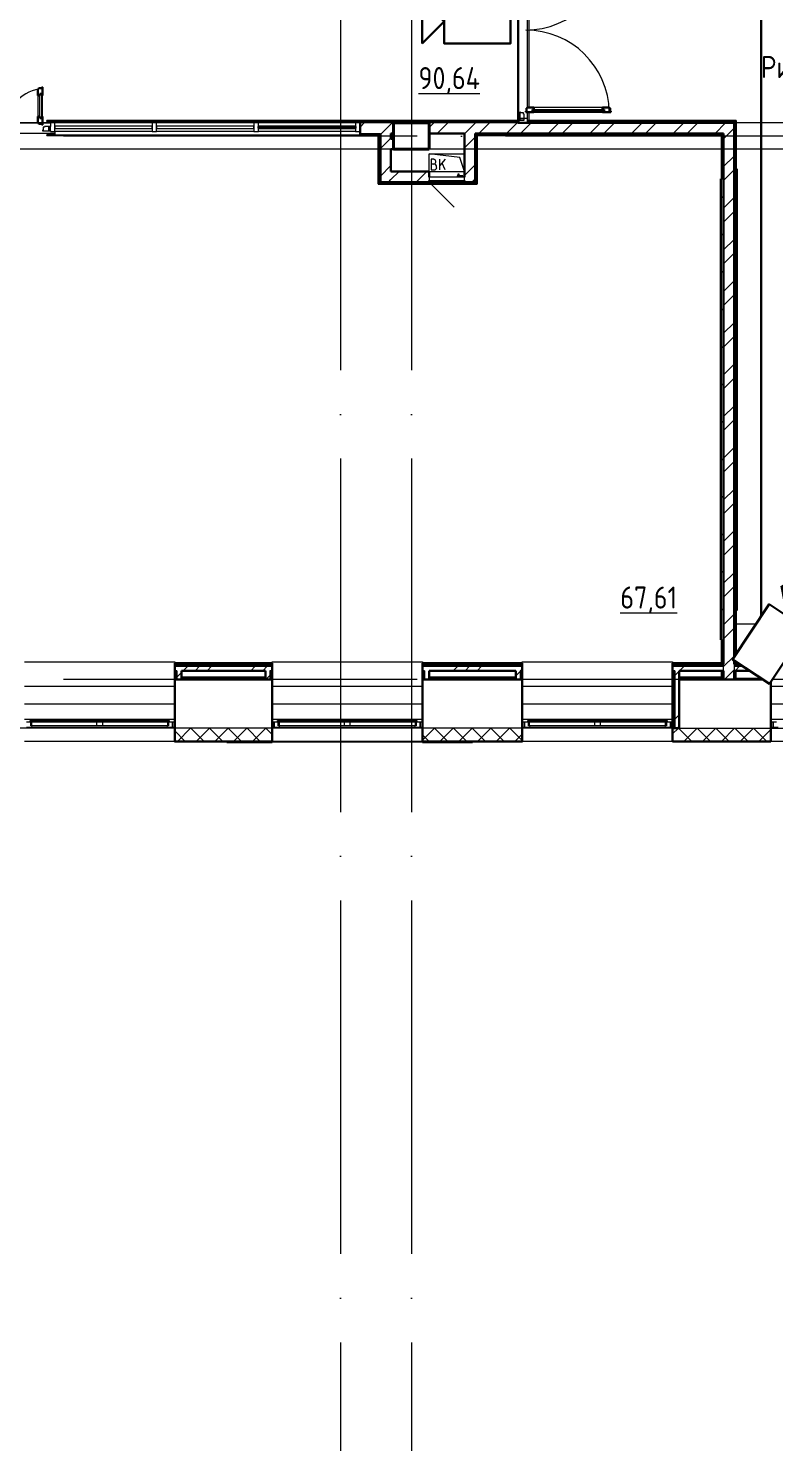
# Model space of a CAD drawing. Header units: millimetres. Extents: x -495897 to 1376592, y -28539 to 470976.
# Drawn here: x 263858 to 272298, y 334000 to 350005 of the extents above; entities that cross this region are included whole.
import ezdxf
from ezdxf.enums import TextEntityAlignment as Align

# ---------------------------------------------------------------- set-up
doc = ezdxf.new("R2010")
doc.units = ezdxf.units.MM
doc.set_wipeout_variables(frame=1)
doc.linetypes.add('ADSK_Линия сетки', pattern=[25, 20, -2.5, 0, -2.5])
doc.linetypes.add('ADSK_Сверху', pattern=[450, 300, -150])
for name, color, linetype, lineweight in [('_ Окна', 7, 'Continuous', 9), ('RC-Видеонаблюдение', 5, 'Continuous', 30), ('RC-Линии_связи-Адресные', 5, 'Continuous', 30), ('Аннотация', 7, 'Continuous', 18), ('Витраж', 7, 'Continuous', 9), ('Двери', 252, 'Continuous', 9), ('Линии', 7, 'Continuous', 9), ('Марки помещений', 252, 'Continuous', 20), ('Несущие колонны', 252, 'Continuous', 18), ('Оборудование', 8, 'Continuous', 18), ('Ограждение', 252, 'Continuous', 9), ('Окна', 252, 'Continuous', 9), ('Оси', 252, 'Continuous', 9), ('Панели витража', 252, 'Continuous', 9), ('Перекрытие', 252, 'Continuous', 18), ('Стены внутренние', 7, 'Continuous', 18), ('Стены наружные', 7, 'Continuous', 18), ('Стены разрез', 7, 'Continuous', 30), ('Стены штриховка', 7, 'Continuous', 9)]:
    doc.layers.add(name, color=color, linetype=linetype, lineweight=lineweight)
doc.layers.add('RC-Позиционные_обозначения', color=7, linetype='Continuous')
doc.layers.add('Двери открывание', color=7, linetype='Continuous', lineweight=9, true_color=0xc0c0c0)
doc.styles.add('GOST Common_2', font='', dxfattribs={"width": 0.9, "height": 250})
doc.styles.add('RubezhCAD', font='', dxfattribs={"oblique": 10})
doc.styles.get("Standard").update_dxf_attribs({"font": ''})
doc.styles.get('GOST Common_2').set_extended_font_data('GOST type B')
doc.styles.get('RubezhCAD').set_extended_font_data('GOST type A')
doc.styles.get('Standard').set_extended_font_data('GOST type B')

# ---------------------------------------------------------------- blocks, each defined once
blk = doc.blocks.new('RC-UGO-CAM-01')
blk.add_attdef('PSTN', text='', height=2.5).set_placement((4.63, 3.28), align=Align.BOTTOM_LEFT)
at = {"color": 1}
blk.add_wipeout([(3.74, 0), (6.24, 2.5), (6.24, -2.5)], dxfattribs=at)
blk.add_line((6.24, 2.5), (6.24, -2.5), dxfattribs=at)
blk.add_wipeout([(-3.74, -2.5), (-3.74, 2.5), (3.74, 2.5), (3.74, -2.5)], dxfattribs=at)
for q in [(6.24, 2.5), (6.24, -2.5)]:
    blk.add_line((3.74, 0), q, dxfattribs=at)
blk.add_lwpolyline([(3.74, -2.5), (3.74, 2.5), (-3.74, 2.5), (-3.74, -2.5), (3.74, -2.5)], close=True, dxfattribs=at)
blk = doc.blocks.new('3 этаж')
at = {"color": 251, "lineweight": 18, "true_color": 0x636466}
for p, q in [((269493, -11854), (269146, -11813)), ((269146, -12013), (269146, -11813)), ((269146, -11813), (269546, -11813)), ((269199, -11876), (269169, -11876)), ((269169, -11876), (269169, -11996)), ((269202, -11930), (269169, -11930)), ((269169, -11996), (269206, -11996)), ((269222, -11910), (269222, -11900)), ((269232, -11970), (269232, -11960)), ((269329, -11876), (269269, -11948)), ((269269, -11996), (269269, -11876)), ((269329, -11996), (269293, -11919)), ((269546, -12013), (269493, -11854))]:
    blk.add_line(p, q, dxfattribs=at)
for centre, radius, start, end in [((269199, -11900), 23.3, 0, 90), ((269202, -11910), 20, 270, 0), ((269202, -11960), 30, 0, 90), ((269206, -11970), 26.7, 270, 0)]:
    blk.add_arc(centre, radius, start, end, dxfattribs=at)
at = {"layer": '_ Окна', "color": 251, "lineweight": 18, "true_color": 0x636466}
for p, q in [((264634, -18245), (264596, -18245)), ((264642, -18286), (264642, -18245)), ((266200, -18245), (266200, -18286)), ((266246, -18245), (266208, -18245)), ((266246, -18303), (266246, -18245)), ((267434, -18245), (267396, -18245)), ((267396, -18245), (267396, -18303)), ((267442, -18286), (267442, -18245)), ((269000, -18245), (269000, -18286)), ((269046, -18245), (269008, -18245)), ((269046, -18303), (269046, -18245)), ((270264, -18245), (270226, -18245)), ((270226, -18245), (270226, -18303)), ((270272, -18286), (270272, -18245)), ((271830, -18245), (271830, -18286)), ((271876, -18245), (271838, -18245)), ((271876, -18303), (271876, -18245)), ((273074, -18245), (273036, -18245)), ((273036, -18245), (273036, -18303)), ((264596, -18303), (264655, -18303)), ((264654, -18286), (264642, -18286)), ((264655, -18303), (264660, -18286)), ((266182, -18286), (266186, -18303)), ((266186, -18303), (266246, -18303)), ((266200, -18286), (266188, -18286)), ((267396, -18303), (267455, -18303)), ((267454, -18286), (267442, -18286)), ((267455, -18303), (267460, -18286)), ((268982, -18286), (268986, -18303)), ((268986, -18303), (269046, -18303)), ((269000, -18286), (268988, -18286)), ((270226, -18303), (270285, -18303)), ((270284, -18286), (270272, -18286)), ((270285, -18303), (270290, -18286)), ((271812, -18286), (271816, -18303)), ((271816, -18303), (271876, -18303)), ((271830, -18286), (271818, -18286)), ((273036, -18303), (273095, -18303))]:
    blk.add_line(p, q, dxfattribs=at)
at = {"layer": '_ Окна', "color": 251, "true_color": 0x636466}
for p, q in [((266271, -18245), (266246, -18245)), ((266246, -18245), (266246, -18303)), ((267396, -18245), (267371, -18245)), ((267396, -18303), (267396, -18245)), ((269071, -18245), (269046, -18245)), ((269046, -18245), (269046, -18303)), ((270226, -18245), (270201, -18245)), ((270226, -18303), (270226, -18245)), ((271901, -18245), (271876, -18245)), ((271876, -18245), (271876, -18303)), ((273036, -18245), (273011, -18245)), ((273036, -18303), (273036, -18245)), ((266246, -18303), (266271, -18303)), ((267371, -18303), (267396, -18303)), ((269046, -18303), (269071, -18303)), ((270201, -18303), (270226, -18303)), ((271876, -18303), (271901, -18303)), ((273011, -18303), (273036, -18303))]:
    blk.add_line(p, q, dxfattribs=at)
at = {"layer": 'Витраж', "color": 251, "true_color": 0x636466}
for p, q in [((270161, -11413), (270161, -9408)), ((270261, -11291), (270261, -9535)), ((270261, -11413), (270261, -11341)), ((266016, -11463), (264916, -11463)), ((267166, -11463), (266066, -11463)), ((268316, -11463), (267216, -11463)), ((266016, -11563), (264916, -11563)), ((267166, -11563), (266066, -11563)), ((268316, -11563), (267216, -11563))]:
    blk.add_line(p, q, dxfattribs=at)
at = {"layer": 'Витраж', "color": 251, "lineweight": 18, "true_color": 0x636466, "extrusion": (0, 0, -1)}
for p, q in [((264916, -11463), (264866, -11463)), ((264866, -11463), (264866, -11503)), ((264916, -11563), (264916, -11463)), ((266066, -11463), (266016, -11463)), ((266016, -11463), (266016, -11563)), ((266066, -11563), (266066, -11463)), ((267216, -11463), (267166, -11463)), ((267166, -11463), (267166, -11563)), ((267216, -11563), (267216, -11463)), ((268366, -11463), (268316, -11463)), ((268316, -11463), (268316, -11563)), ((268366, -11563), (268366, -11463)), ((270161, -11413), (270161, -11463)), ((270171, -11413), (270161, -11413)), ((270161, -11463), (270261, -11463)), ((270261, -11413), (270221, -11413)), ((270261, -11463), (270261, -11413)), ((264866, -11553), (264866, -11563)), ((264866, -11563), (264916, -11563)), ((266016, -11563), (266066, -11563)), ((267166, -11563), (267216, -11563)), ((268316, -11563), (268366, -11563))]:
    blk.add_line(p, q, dxfattribs=at)
at = {"layer": 'Двери', "color": 251, "lineweight": 30, "true_color": 0x636466}
for p, q in [((264732, -11079), (264724, -11079)), ((264724, -11079), (264724, -11155)), ((264724, -11155), (264744, -11155)), ((264766, -11070), (264732, -11070)), ((264732, -11070), (264732, -11079)), ((264744, -11155), (264744, -11137)), ((264744, -11137), (264765, -11137)), ((264765, -11137), (264765, -11155)), ((264765, -11155), (264774, -11155)), ((264774, -11061), (264766, -11061)), ((264766, -11061), (264766, -11070)), ((264774, -11155), (264774, -11061)), ((270248, -11333), (270239, -11333)), ((270239, -11333), (270239, -11341)), ((270239, -11341), (270333, -11341)), ((270248, -11299), (270248, -11333)), ((270257, -11299), (270248, -11299)), ((270333, -11291), (270257, -11291)), ((270257, -11291), (270257, -11299)), ((270333, -11311), (270315, -11311)), ((270315, -11311), (270315, -11332)), ((270315, -11332), (270333, -11332)), ((270333, -11291), (270333, -11311)), ((270333, -11332), (270333, -11341)), ((271185, -11291), (271109, -11291)), ((271109, -11291), (271109, -11311)), ((271109, -11311), (271127, -11311)), ((271109, -11332), (271109, -11341)), ((271127, -11332), (271109, -11332)), ((271109, -11341), (271203, -11341)), ((271127, -11311), (271127, -11332)), ((271185, -11299), (271185, -11291)), ((271194, -11299), (271185, -11299)), ((271194, -11333), (271194, -11299)), ((271203, -11333), (271194, -11333)), ((271203, -11341), (271203, -11333)), ((264724, -11391), (264724, -11467)), ((264724, -11391), (264744, -11391)), ((264724, -11467), (264732, -11467)), ((264732, -11467), (264732, -11476)), ((264732, -11476), (264766, -11476)), ((264744, -11391), (264744, -11409)), ((264744, -11409), (264765, -11409)), ((264765, -11391), (264774, -11391)), ((264765, -11409), (264765, -11391)), ((264766, -11476), (264766, -11485)), ((264766, -11485), (264774, -11485)), ((264774, -11485), (264774, -11391))]:
    blk.add_line(p, q, dxfattribs=at)
at = {"layer": 'Двери', "color": 251, "true_color": 0x636466}
for p, q in [((264724, -11155), (264724, -11391)), ((264744, -11409), (264744, -11137)), ((264744, -11137), (264765, -11137)), ((264765, -11137), (264765, -11409)), ((264774, -11391), (264774, -11155)), ((270179, -11341), (270171, -11341)), ((270171, -11341), (270171, -11413)), ((270179, -11350), (270179, -11341)), ((270213, -11350), (270179, -11350)), ((270213, -11364), (270213, -11350)), ((270315, -11311), (271127, -11311)), ((270315, -11332), (270315, -11311)), ((271127, -11332), (270315, -11332)), ((271109, -11291), (270333, -11291)), ((270333, -11341), (271109, -11341)), ((271127, -11311), (271127, -11332)), ((264765, -11409), (264744, -11409)), ((264797, -11511), (264783, -11511)), ((264783, -11511), (264783, -11545)), ((264797, -11503), (264797, -11511)), ((264846, -11503), (264797, -11503)), ((264866, -11503), (264846, -11503)), ((264846, -11503), (264846, -11553)), ((264846, -11553), (264846, -11503)), ((264866, -11553), (264866, -11503)), ((270221, -11413), (270171, -11413)), ((270171, -11413), (270171, -11433)), ((270171, -11413), (270221, -11413)), ((270171, -11433), (270221, -11433)), ((270221, -11364), (270213, -11364)), ((270221, -11413), (270221, -11364)), ((270221, -11433), (270221, -11413)), ((264783, -11545), (264774, -11545)), ((264774, -11545), (264774, -11553)), ((264774, -11553), (264846, -11553)), ((264846, -11553), (264866, -11553))]:
    blk.add_line(p, q, dxfattribs=at)
at = {"layer": 'Двери открывание', "color": 251, "true_color": 0x636466}
for centre, radius, start, end in [((270239, -9467), 946, 270, 358.9097), ((270239, -11359), 946, 1.0903, 90), ((264792, -11485), 406, 92.541, 180)]:
    blk.add_arc(centre, radius, start, end, dxfattribs=at)
at = {"layer": 'Линии', "color": 251, "linetype": 'ADSK_Сверху', "ltscale": 200, "true_color": 0x636466}
for p, q in [((294551, -11463), (261341, -11463)), ((294551, -11763), (261341, -11763))]:
    blk.add_line(p, q, dxfattribs=at)
at = {"layer": 'Несущие колонны', "color": 251, "lineweight": 40, "true_color": 0x636466}
for p, q in [((268746, -11463), (269146, -11463)), ((268746, -11763), (268746, -11463)), ((269146, -11463), (268746, -11463)), ((269146, -11463), (269146, -11763)), ((268746, -11583), (268746, -11763)), ((269146, -11763), (269146, -11583)), ((269146, -11763), (268746, -11763)), ((268746, -11763), (269146, -11763))]:
    blk.add_line(p, q, dxfattribs=at)
at = {"layer": 'Несущие колонны', "color": 251, "true_color": 0x636466}
for p, q in [((268746, -11463), (268746, -11583)), ((269146, -11583), (269146, -11463))]:
    blk.add_line(p, q, dxfattribs=at)
at = {"layer": 'Оборудование', "color": 251, "true_color": 0x636466}
for p, q in [((269146, -12078), (269146, -12115)), ((269546, -12078), (269146, -12078)), ((269146, -12133), (269429, -12416)), ((269147, -12116), (269545, -12116)), ((269153, -12116), (269153, -12125)), ((269154, -12126), (269538, -12126)), ((269165, -12128), (269165, -12133)), ((269165, -12133), (269527, -12133)), ((269449, -12133), (269449, -12135)), ((269449, -12135), (269453, -12135)), ((269514, -12135), (269453, -12135)), ((269474, -12063), (269466, -12063)), ((269466, -12063), (269466, -12068)), ((269466, -12068), (269474, -12068)), ((269470, -12063), (269470, -12078)), ((269489, -12063), (269470, -12063)), ((269473, -12061), (269471, -12063)), ((269473, -12043), (269473, -12061)), ((269485, -12043), (269473, -12043)), ((269485, -12061), (269473, -12061)), ((269530, -12063), (269484, -12063)), ((269484, -12068), (269530, -12068)), ((269485, -12061), (269485, -12043)), ((269487, -12063), (269485, -12061)), ((269489, -12078), (269489, -12063)), ((269514, -12135), (269518, -12135)), ((269518, -12135), (269518, -12133)), ((269527, -12133), (269527, -12128)), ((269530, -12068), (269530, -12063)), ((269539, -12125), (269539, -12116)), ((269546, -12115), (269546, -12078))]:
    blk.add_line(p, q, dxfattribs=at)
for points, knots in [([(269146, -12115), (269146, -12115), (269146, -12115), (269146, -12115), (269146, -12115), (269146, -12116), (269146, -12116), (269146, -12116), (269147, -12116), (269147, -12116)], [-1, -1, -1, -1, -0.833333, -0.666667, -0.5, -0.333333, -0.25, -0.166667, 0, 0, 0, 0]), ([(269153, -12125), (269153, -12126), (269153, -12126), (269153, -12126), (269153, -12126), (269153, -12126), (269153, -12126), (269153, -12126), (269154, -12126), (269154, -12126), (269154, -12126)], [-1, -1, -1, -1, -0.833333, -0.666667, -0.541667, -0.416667, -0.333333, -0.25, -0.166667, 0, 0, 0, 0]), ([(269163, -12126), (269163, -12126), (269164, -12126), (269164, -12127), (269164, -12127), (269164, -12127), (269164, -12127), (269164, -12127), (269165, -12127), (269165, -12127), (269165, -12128), (269165, -12128), (269165, -12128)], [-1, -1, -1, -1, -0.833333, -0.75, -0.666667, -0.583333, -0.5, -0.416667, -0.333333, -0.25, -0.166667, 0, 0, 0, 0]), ([(269527, -12128), (269527, -12128), (269527, -12128), (269527, -12127), (269527, -12127), (269527, -12127), (269527, -12127), (269527, -12127), (269528, -12127), (269528, -12127), (269528, -12126), (269528, -12126), (269528, -12126)], [0, 0, 0, 0, 0.166667, 0.25, 0.333333, 0.416667, 0.5, 0.583333, 0.666667, 0.75, 0.833333, 1, 1, 1, 1]), ([(269538, -12126), (269538, -12126), (269538, -12126), (269538, -12126), (269538, -12126), (269538, -12126), (269539, -12126), (269539, -12126), (269539, -12126), (269539, -12126), (269539, -12125)], [0, 0, 0, 0, 0.166667, 0.25, 0.333333, 0.416667, 0.541667, 0.666667, 0.833333, 1, 1, 1, 1]), ([(269545, -12116), (269545, -12116), (269545, -12116), (269545, -12116), (269545, -12116), (269546, -12115), (269546, -12115), (269546, -12115), (269546, -12115), (269546, -12115)], [0, 0, 0, 0, 0.166667, 0.25, 0.333333, 0.5, 0.666667, 0.833333, 1, 1, 1, 1])]:
    blk.add_open_spline(points, degree=3, knots=knots, dxfattribs=at)
at = {"layer": 'Ограждение', "color": 251, "true_color": 0x636466}
for p, q in [((264826, -11448), (264826, -11438)), ((270161, -11438), (264826, -11438)), ((264826, -11448), (264916, -11448)), ((270151, -11448), (270161, -11448)), ((270264, -11448), (270264, -11438)), ((272621, -11438), (270264, -11438)), ((270264, -11448), (270276, -11448)), ((272616, -11448), (272621, -11448)), ((272621, -11438), (272621, -11448)), ((264826, -11608), (264826, -11598)), ((264916, -11598), (264826, -11598)), ((264826, -11608), (268571, -11608)), ((268576, -11603), (268571, -11608)), ((268571, -11608), (268571, -12158)), ((269691, -11608), (269686, -11603)), ((269691, -12158), (269691, -11608)), ((269691, -11608), (272451, -11608)), ((272451, -11608), (272456, -11603)), ((272451, -11608), (272451, -12098)), ((272616, -11723), (272621, -11723)), ((272621, -11983), (272621, -11723)), ((268571, -12158), (268576, -12153)), ((268571, -12158), (269691, -12158)), ((269691, -12158), (269686, -12153)), ((272621, -17133), (272621, -16983)), ((272616, -17133), (280456, -17133)), ((272451, -17313), (272451, -17578)), ((264571, -17563), (266271, -17563)), ((266271, -17563), (266271, -17578)), ((267371, -17578), (267371, -17563)), ((267371, -17563), (269071, -17563)), ((269071, -17563), (269071, -17578)), ((270201, -17578), (270201, -17563)), ((270201, -17563), (271901, -17563)), ((271901, -17563), (271901, -17578)), ((273011, -17578), (273011, -17563)), ((273011, -17563), (274711, -17563)), ((273011, -17583), (274711, -17583)), ((267296, -17738), (266346, -17738)), ((270126, -17738), (269146, -17738)), ((272451, -17738), (271976, -17738)), ((272288, -17748), (272461, -17748)), ((272451, -17663), (272451, -17738)), ((272451, -17738), (272461, -17748)), ((272461, -17748), (272461, -17663)), ((272611, -17663), (272611, -17748)), ((272621, -17748), (272621, -17663)), ((264571, -17838), (266271, -17838)), ((267371, -17838), (269071, -17838)), ((270201, -17838), (271901, -17838)), ((273011, -17838), (274711, -17838)), ((264571, -18038), (266271, -18038)), ((267371, -18038), (269071, -18038)), ((270201, -18038), (271901, -18038)), ((273011, -18038), (274711, -18038)), ((264571, -18213), (266271, -18213)), ((267371, -18213), (269071, -18213)), ((270201, -18213), (271901, -18213)), ((273011, -18213), (274711, -18213))]:
    blk.add_line(p, q, dxfattribs=at)
at = {"layer": 'Окна', "color": 251, "true_color": 0x636466}
for p, q in [((264634, -18228), (265406, -18228)), ((264634, -18245), (264634, -18228)), ((265406, -18245), (264634, -18245)), ((264654, -18286), (264654, -18245)), ((265386, -18245), (265386, -18286)), ((265406, -18228), (265436, -18228)), ((265406, -18228), (265406, -18245)), ((265436, -18245), (265406, -18245)), ((265436, -18228), (266208, -18228)), ((265436, -18245), (265436, -18228)), ((266208, -18245), (265436, -18245)), ((265456, -18286), (265456, -18245)), ((266188, -18245), (266188, -18286)), ((266208, -18228), (266208, -18245)), ((267434, -18228), (268206, -18228)), ((267434, -18245), (267434, -18228)), ((268206, -18245), (267434, -18245)), ((267454, -18286), (267454, -18245)), ((268186, -18245), (268186, -18286)), ((268206, -18228), (268236, -18228)), ((268206, -18228), (268206, -18245)), ((268236, -18245), (268206, -18245)), ((268236, -18228), (269008, -18228)), ((268236, -18245), (268236, -18228)), ((269008, -18245), (268236, -18245)), ((268256, -18286), (268256, -18245)), ((268988, -18245), (268988, -18286)), ((269008, -18228), (269008, -18245)), ((270264, -18228), (271036, -18228)), ((270264, -18245), (270264, -18228)), ((271036, -18245), (270264, -18245)), ((270284, -18286), (270284, -18245)), ((271016, -18245), (271016, -18286)), ((271036, -18228), (271066, -18228)), ((271036, -18228), (271036, -18245)), ((271066, -18245), (271036, -18245)), ((271066, -18228), (271838, -18228)), ((271066, -18245), (271066, -18228)), ((271838, -18245), (271066, -18245)), ((271086, -18286), (271086, -18245)), ((271818, -18245), (271818, -18286)), ((271838, -18228), (271838, -18245)), ((265386, -18286), (264654, -18286)), ((264655, -18303), (266186, -18303)), ((265456, -18286), (265386, -18286)), ((266188, -18286), (265456, -18286)), ((268186, -18286), (267454, -18286)), ((267455, -18303), (268986, -18303)), ((268256, -18286), (268186, -18286)), ((268988, -18286), (268256, -18286)), ((271016, -18286), (270284, -18286)), ((270285, -18303), (271816, -18303)), ((271086, -18286), (271016, -18286)), ((271818, -18286), (271086, -18286))]:
    blk.add_line(p, q, dxfattribs=at)
at = {"layer": 'Оси', "color": 251, "linetype": 'ADSK_Линия сетки', "ltscale": 200, "true_color": 0x636466}
for p, q in [((268146, -263), (268146, -30120)), ((268946, -263), (268946, -31390)), ((314013, -11613), (237074, -11613)), ((314013, -17763), (237074, -17763))]:
    blk.add_line(p, q, dxfattribs=at)
at = {"layer": 'Панели витража', "color": 251, "lineweight": 18, "true_color": 0x636466}
for p, q in [((266016, -11501), (264916, -11501)), ((264916, -11501), (264916, -11526)), ((266016, -11526), (266016, -11501)), ((267166, -11501), (266066, -11501)), ((266066, -11501), (266066, -11526)), ((267166, -11526), (267166, -11501)), ((264916, -11526), (266016, -11526)), ((266066, -11526), (267166, -11526))]:
    blk.add_line(p, q, dxfattribs=at)
at = {"layer": 'Перекрытие', "color": 251, "true_color": 0x636466}
for p, q in [((269146, -12013), (269146, -11813)), ((269146, -11813), (269546, -11813))]:
    blk.add_line(p, q, dxfattribs=at)
at = {"layer": 'Стены внутренние', "color": 251, "lineweight": 30, "true_color": 0x636466}
for p, q in [((266271, -17763), (266271, -18465)), ((267296, -17763), (266346, -17763)), ((267371, -18465), (267371, -17763)), ((269071, -17763), (269071, -18465)), ((270126, -17763), (269146, -17763)), ((270201, -18465), (270201, -17763)), ((272476, -17763), (271976, -17763)), ((271976, -17763), (271976, -18313)), ((272936, -17763), (272596, -17763)), ((273011, -18465), (273011, -17763)), ((271976, -18313), (271901, -18313)), ((271901, -18313), (271901, -18465)), ((266271, -18465), (267371, -18465)), ((269071, -18465), (270201, -18465)), ((271901, -18465), (273011, -18465))]:
    blk.add_line(p, q, dxfattribs=at)
at = {"layer": 'Стены внутренние', "color": 251, "true_color": 0x636466}
for p, q in [((267371, -18313), (243596, -18313)), ((271901, -18313), (266271, -18313)), ((271976, -18313), (280226, -18313)), ((266271, -18465), (264571, -18465)), ((269071, -18465), (267371, -18465)), ((271901, -18465), (270201, -18465)), ((274711, -18465), (273011, -18465))]:
    blk.add_line(p, q, dxfattribs=at)
at = {"layer": 'Стены внутренние', "color": 251, "linetype": 'Continuous', "lineweight": 9, "true_color": 0x636466}
for p, q in [((266390, -18463), (266271, -18345)), ((266300, -18463), (266450, -18313)), ((266602, -18463), (266452, -18313)), ((266512, -18463), (266662, -18313)), ((266814, -18463), (266664, -18313)), ((266724, -18463), (266874, -18313)), ((267026, -18463), (266876, -18313)), ((266936, -18463), (267086, -18313)), ((267238, -18463), (267088, -18313)), ((267149, -18463), (267299, -18313)), ((267371, -18384), (267300, -18313)), ((269147, -18463), (269071, -18387)), ((269073, -18448), (269208, -18313)), ((269359, -18463), (269209, -18313)), ((269270, -18463), (269420, -18313)), ((269572, -18463), (269422, -18313)), ((269482, -18463), (269632, -18313)), ((269784, -18463), (269634, -18313)), ((269694, -18463), (269844, -18313)), ((269996, -18463), (269846, -18313)), ((269906, -18463), (270056, -18313)), ((270199, -18454), (270058, -18313)), ((270118, -18463), (270201, -18381)), ((271901, -18378), (271966, -18313)), ((272117, -18463), (271967, -18313)), ((272028, -18463), (272178, -18313)), ((272329, -18463), (272179, -18313)), ((272240, -18463), (272390, -18313)), ((272541, -18463), (272391, -18313)), ((272452, -18463), (272602, -18313)), ((272754, -18463), (272604, -18313)), ((272664, -18463), (272814, -18313)), ((272966, -18463), (272816, -18313)), ((272876, -18463), (273011, -18329)), ((266387, -18463), (266386, -18465)), ((267229, -18465), (267228, -18463)), ((267361, -18463), (267369, -18455)), ((269071, -18453), (269073, -18453)), ((269106, -18465), (269105, -18463)), ((269693, -18465), (269692, -18463)), ((271905, -18463), (271901, -18459)), ((272509, -18465), (272507, -18463))]:
    blk.add_line(p, q, dxfattribs=at)
at = {"layer": 'Стены наружные', "color": 251, "true_color": 0x636466}
for p, q in [((270151, -11438), (270151, -9383)), ((270276, -9535), (270276, -11291)), ((270276, -11341), (270276, -11438)), ((263508, -11463), (264724, -11463)), ((264774, -11463), (264866, -11463)), ((264916, -11443), (264916, -11463)), ((264916, -11443), (268366, -11443)), ((268746, -11583), (268746, -11463)), ((269146, -11463), (269146, -11583)), ((264916, -11583), (263321, -11583)), ((264916, -11563), (264916, -11603)), ((268366, -11603), (264916, -11603)), ((269146, -12013), (269546, -12013)), ((266346, -17748), (267296, -17748)), ((269146, -17748), (270126, -17748)), ((271976, -17748), (272288, -17748)), ((272288, -17763), (272288, -17748)), ((272603, -17748), (272936, -17748)), ((272603, -17763), (272603, -17748)), ((266271, -18470), (266271, -18465)), ((266861, -18470), (266271, -18470)), ((269071, -18470), (267371, -18470)), ((270201, -18470), (269636, -18470)), ((270201, -18465), (270201, -18470))]:
    blk.add_line(p, q, dxfattribs=at)
at = {"layer": 'Стены наружные', "color": 251, "lineweight": 30, "true_color": 0x636466}
for p, q in [((268366, -11443), (268366, -11603)), ((270136, -11443), (268366, -11443)), ((268746, -11463), (269146, -11463)), ((270136, -11448), (270136, -11443)), ((270151, -11448), (270136, -11448)), ((270151, -11463), (270151, -11448)), ((270151, -11463), (272596, -11463)), ((270276, -11448), (270276, -11463)), ((270276, -11448), (272611, -11448)), ((272616, -11443), (270291, -11443)), ((270291, -11443), (270291, -11448)), ((272596, -11463), (272596, -17588)), ((272611, -11448), (272611, -17583)), ((272616, -11983), (272616, -11443)), ((268366, -11603), (268576, -11603)), ((268576, -11603), (268576, -12153)), ((268581, -11598), (268581, -12148)), ((268596, -12133), (268596, -11583)), ((268716, -11583), (268746, -11583)), ((268716, -11643), (268716, -11583)), ((268746, -11643), (268716, -11643)), ((268746, -11763), (268746, -11643)), ((269146, -11583), (269546, -11583)), ((269546, -11583), (269546, -12078)), ((269666, -11583), (272476, -11583)), ((269666, -12133), (269666, -11583)), ((269681, -12148), (269681, -11598)), ((269681, -11598), (272461, -11598)), ((269686, -12153), (269686, -11603)), ((269686, -11603), (272456, -11603)), ((272456, -11603), (272456, -12098)), ((272461, -11598), (272461, -12098)), ((272476, -17588), (272476, -11583)), ((268716, -12013), (268716, -11763)), ((268716, -11763), (268746, -11763)), ((272626, -11983), (272616, -11983)), ((272626, -16983), (272626, -11983)), ((268576, -12153), (269686, -12153)), ((268581, -12148), (269681, -12148)), ((269165, -12133), (268596, -12133)), ((269146, -12013), (268716, -12013)), ((269146, -12078), (269146, -12013)), ((269146, -12133), (269146, -12115)), ((269666, -12133), (269527, -12133)), ((269546, -12115), (269546, -12133)), ((272446, -12098), (272446, -17313)), ((272456, -12098), (272446, -12098)), ((272616, -16983), (272626, -16983)), ((272616, -17578), (272616, -16983)), ((272446, -17313), (272456, -17313)), ((272456, -17313), (272456, -17578)), ((272461, -17313), (272461, -17583)), ((267371, -17578), (266271, -17578)), ((266271, -17578), (266271, -17763)), ((267371, -17763), (267371, -17578)), ((270201, -17578), (269071, -17578)), ((269071, -17578), (269071, -17763)), ((270201, -17763), (270201, -17578)), ((271901, -17578), (271901, -18313)), ((272456, -17578), (271901, -17578)), ((272461, -17583), (272456, -17583)), ((272461, -17588), (272476, -17588)), ((272476, -17588), (272461, -17588)), ((273011, -17578), (272616, -17578)), ((273011, -17763), (273011, -17578)), ((266271, -17763), (266346, -17763)), ((266346, -17663), (267296, -17663)), ((266346, -17763), (266346, -17663)), ((267296, -17663), (267296, -17763)), ((267296, -17763), (267371, -17763)), ((269071, -17763), (269146, -17763)), ((269146, -17663), (270126, -17663)), ((269146, -17763), (269146, -17663)), ((270126, -17663), (270126, -17763)), ((270126, -17763), (270201, -17763)), ((271976, -17663), (272476, -17663)), ((271976, -17763), (271976, -17663)), ((272476, -17663), (272476, -17763)), ((272476, -17763), (272596, -17763)), ((272596, -17763), (272596, -17663)), ((272596, -17663), (272936, -17663)), ((272936, -17663), (272936, -17763)), ((272936, -17763), (273011, -17763)), ((266861, -18465), (266861, -18470)), ((266861, -18470), (267371, -18470)), ((267371, -18465), (267371, -18470)), ((269071, -18465), (269071, -18470)), ((269636, -18470), (269071, -18470)), ((269636, -18465), (269636, -18470))]:
    blk.add_line(p, q, dxfattribs=at)
at = {"layer": 'Стены наружные', "color": 251, "linetype": 'Continuous', "lineweight": 9, "true_color": 0x636466}
for p, q in [((268366, -11448), (268370, -11443)), ((268366, -11511), (268414, -11463)), ((268436, -11448), (268441, -11443)), ((268507, -11448), (268512, -11443)), ((268577, -11448), (268582, -11443)), ((268608, -11583), (268728, -11463)), ((268633, -11463), (268648, -11448)), ((268648, -11448), (268653, -11443)), ((268719, -11448), (268724, -11443)), ((268790, -11448), (268795, -11443)), ((268860, -11448), (268865, -11443)), ((268931, -11448), (268936, -11443)), ((269002, -11448), (269007, -11443)), ((269057, -11463), (269072, -11448)), ((269072, -11448), (269077, -11443)), ((269143, -11448), (269148, -11443)), ((269146, -11517), (269200, -11463)), ((269214, -11448), (269219, -11443)), ((269237, -11583), (269357, -11463)), ((269285, -11448), (269290, -11443)), ((269355, -11448), (269360, -11443)), ((269426, -11448), (269431, -11443)), ((269482, -11463), (269497, -11448)), ((269497, -11448), (269502, -11443)), ((269551, -11583), (269671, -11463)), ((269567, -11448), (269572, -11443)), ((269638, -11448), (269643, -11443)), ((269708, -11583), (269828, -11463)), ((269709, -11448), (269714, -11443)), ((269780, -11448), (269785, -11443)), ((269850, -11448), (269855, -11443)), ((269906, -11463), (269921, -11448)), ((269921, -11448), (269926, -11443)), ((269992, -11448), (269997, -11443)), ((270023, -11583), (270143, -11463)), ((270062, -11448), (270067, -11443)), ((270133, -11448), (270136, -11445)), ((270180, -11583), (270300, -11463)), ((270330, -11463), (270345, -11448)), ((270345, -11448), (270350, -11443)), ((270416, -11448), (270421, -11443)), ((270487, -11448), (270492, -11443)), ((270494, -11583), (270614, -11463)), ((270557, -11448), (270562, -11443)), ((270628, -11448), (270633, -11443)), ((270651, -11583), (270771, -11463)), ((270699, -11448), (270704, -11443)), ((270755, -11463), (270770, -11448)), ((270770, -11448), (270775, -11443)), ((270840, -11448), (270845, -11443)), ((270911, -11448), (270916, -11443)), ((270965, -11583), (271085, -11463)), ((270982, -11448), (270987, -11443)), ((271052, -11448), (271057, -11443)), ((271123, -11448), (271128, -11443)), ((271123, -11583), (271243, -11463)), ((271179, -11463), (271194, -11448)), ((271194, -11448), (271199, -11443)), ((271264, -11448), (271269, -11443)), ((271335, -11448), (271340, -11443)), ((271406, -11448), (271411, -11443)), ((271437, -11583), (271557, -11463)), ((271477, -11448), (271482, -11443)), ((271547, -11448), (271552, -11443)), ((271594, -11583), (271714, -11463)), ((271603, -11463), (271618, -11448)), ((271618, -11448), (271623, -11443)), ((271689, -11448), (271694, -11443)), ((271759, -11448), (271764, -11443)), ((271830, -11448), (271835, -11443)), ((271901, -11448), (271906, -11443)), ((271908, -11583), (272028, -11463)), ((271972, -11448), (271977, -11443)), ((272027, -11463), (272042, -11448)), ((272042, -11448), (272047, -11443)), ((272066, -11583), (272186, -11463)), ((272113, -11448), (272118, -11443)), ((272184, -11448), (272189, -11443)), ((272254, -11448), (272259, -11443)), ((272325, -11448), (272330, -11443)), ((272380, -11583), (272500, -11463)), ((272396, -11448), (272401, -11443)), ((272452, -11463), (272467, -11448)), ((272467, -11448), (272472, -11443)), ((272537, -11448), (272542, -11443)), ((272608, -11448), (272611, -11446)), ((272611, -11446), (272613, -11443)), ((272611, -11516), (272616, -11511)), ((268422, -11603), (268427, -11598)), ((268482, -11598), (268482, -11583)), ((268493, -11603), (268498, -11598)), ((268564, -11603), (268569, -11598)), ((268576, -11662), (268581, -11657)), ((268596, -11596), (268608, -11583)), ((268596, -11753), (268705, -11643)), ((268705, -11643), (268716, -11633)), ((269546, -11589), (269551, -11583)), ((269546, -11746), (269666, -11626)), ((269681, -11618), (269686, -11613)), ((269681, -11689), (269686, -11684)), ((269682, -11598), (269682, -11583)), ((269695, -11603), (269700, -11598)), ((269766, -11603), (269771, -11598)), ((269837, -11603), (269842, -11598)), ((269907, -11603), (269912, -11598)), ((269978, -11603), (269983, -11598)), ((270049, -11603), (270054, -11598)), ((270120, -11603), (270125, -11598)), ((270190, -11603), (270195, -11598)), ((270261, -11603), (270266, -11598)), ((270282, -11598), (270282, -11583)), ((270332, -11603), (270337, -11598)), ((270402, -11603), (270407, -11598)), ((270473, -11603), (270478, -11598)), ((270544, -11603), (270549, -11598)), ((270615, -11603), (270620, -11598)), ((270685, -11603), (270690, -11598)), ((270756, -11603), (270761, -11598)), ((270827, -11603), (270832, -11598)), ((270882, -11598), (270882, -11583)), ((270897, -11603), (270902, -11598)), ((270968, -11603), (270973, -11598)), ((271039, -11603), (271044, -11598)), ((271109, -11603), (271114, -11598)), ((271180, -11603), (271185, -11598)), ((271251, -11603), (271256, -11598)), ((271322, -11603), (271327, -11598)), ((271392, -11603), (271397, -11598)), ((271463, -11603), (271468, -11598)), ((271482, -11598), (271482, -11583)), ((271534, -11603), (271539, -11598)), ((271604, -11603), (271609, -11598)), ((271675, -11603), (271680, -11598)), ((271746, -11603), (271751, -11598)), ((271817, -11603), (271822, -11598)), ((271887, -11603), (271892, -11598)), ((271958, -11603), (271963, -11598)), ((272029, -11603), (272034, -11598)), ((272082, -11598), (272082, -11583)), ((272099, -11603), (272104, -11598)), ((272170, -11603), (272175, -11598)), ((272241, -11603), (272246, -11598)), ((272312, -11603), (272317, -11598)), ((272382, -11603), (272387, -11598)), ((272453, -11603), (272458, -11598)), ((272456, -11671), (272461, -11666)), ((272476, -11645), (272537, -11583)), ((272537, -11583), (272596, -11525)), ((272611, -11587), (272616, -11582)), ((272611, -11658), (272616, -11653)), ((268576, -11733), (268581, -11728)), ((268576, -11804), (268581, -11799)), ((269681, -11759), (269686, -11754)), ((269681, -11830), (269686, -11825)), ((272456, -11742), (272461, -11737)), ((272456, -11813), (272461, -11808)), ((272476, -11959), (272596, -11839)), ((272611, -11729), (272616, -11724)), ((272611, -11799), (272616, -11794)), ((268576, -11874), (268581, -11869)), ((268576, -11945), (268581, -11940)), ((268596, -12067), (268716, -11947)), ((269593, -12013), (269666, -11940)), ((269681, -11901), (269686, -11896)), ((269681, -11971), (269686, -11966)), ((272456, -11884), (272461, -11879)), ((272456, -11954), (272461, -11949)), ((272461, -11879), (272476, -11864)), ((272476, -12116), (272596, -11996)), ((272611, -11870), (272616, -11865)), ((272611, -11941), (272616, -11936)), ((268576, -12016), (268581, -12011)), ((268576, -12087), (268581, -12082)), ((268580, -12153), (268581, -12152)), ((268581, -12152), (268585, -12148)), ((268650, -12153), (268655, -12148)), ((268687, -12133), (268716, -12104)), ((268716, -12104), (268807, -12013)), ((268721, -12153), (268726, -12148)), ((268792, -12153), (268797, -12148)), ((268862, -12153), (268867, -12148)), ((268933, -12153), (268938, -12148)), ((269001, -12133), (269121, -12013)), ((269004, -12153), (269009, -12148)), ((269075, -12153), (269080, -12148)), ((269082, -12148), (269082, -12133)), ((269145, -12153), (269150, -12148)), ((269216, -12153), (269221, -12148)), ((269287, -12153), (269292, -12148)), ((269357, -12153), (269362, -12148)), ((269428, -12153), (269433, -12148)), ((269499, -12153), (269504, -12148)), ((269546, -12060), (269593, -12013)), ((269570, -12153), (269575, -12148)), ((269630, -12133), (269666, -12097)), ((269640, -12153), (269645, -12148)), ((269681, -12042), (269686, -12037)), ((269681, -12113), (269686, -12108)), ((272456, -12025), (272461, -12020)), ((272456, -12096), (272461, -12091)), ((272446, -12318), (272476, -12288)), ((272476, -12430), (272596, -12310)), ((272476, -12588), (272596, -12468)), ((272446, -12742), (272476, -12712)), ((272476, -12902), (272596, -12782)), ((272476, -13059), (272596, -12939)), ((272446, -13166), (272476, -13136)), ((272476, -13373), (272596, -13253)), ((272476, -13531), (272596, -13411)), ((272446, -13591), (272476, -13561)), ((272476, -13845), (272596, -13725)), ((272476, -14002), (272596, -13882)), ((272446, -14015), (272476, -13985)), ((272476, -14316), (272596, -14196)), ((272476, -14473), (272596, -14353)), ((272446, -14439), (272476, -14409)), ((272476, -14788), (272596, -14668)), ((272446, -14863), (272476, -14833)), ((272476, -14945), (272596, -14825)), ((272476, -15259), (272596, -15139)), ((272446, -15288), (272476, -15258)), ((272476, -15416), (272596, -15296)), ((272446, -15712), (272476, -15682)), ((272476, -15731), (272596, -15611)), ((272476, -15888), (272596, -15768)), ((272446, -16136), (272476, -16106)), ((272476, -16202), (272596, -16082)), ((272476, -16359), (272596, -16239)), ((272446, -16560), (272476, -16530)), ((272476, -16674), (272596, -16554)), ((272476, -16831), (272596, -16711)), ((272446, -16985), (272476, -16955)), ((272476, -17145), (272596, -17025)), ((272611, -17032), (272616, -17027)), ((272611, -17103), (272616, -17098)), ((272476, -17302), (272596, -17182)), ((272611, -17173), (272616, -17168)), ((272611, -17244), (272616, -17239)), ((272456, -17328), (272461, -17323)), ((272456, -17399), (272461, -17394)), ((272461, -17394), (272476, -17379)), ((272611, -17315), (272616, -17310)), ((272611, -17385), (272616, -17380)), ((266302, -17613), (266314, -17601)), ((266314, -17601), (266327, -17588)), ((266327, -17588), (266332, -17583)), ((266332, -17583), (266337, -17578)), ((266402, -17583), (266407, -17578)), ((266473, -17583), (266478, -17578)), ((266514, -17613), (266526, -17601)), ((266526, -17601), (266539, -17588)), ((266544, -17583), (266549, -17578)), ((266614, -17583), (266619, -17578)), ((266685, -17583), (266690, -17578)), ((266726, -17613), (266738, -17601)), ((266738, -17601), (266751, -17588)), ((266751, -17588), (266756, -17583)), ((266756, -17583), (266761, -17578)), ((266827, -17583), (266832, -17578)), ((266897, -17583), (266902, -17578)), ((266938, -17613), (266950, -17601)), ((266950, -17601), (266963, -17588)), ((266968, -17583), (266973, -17578)), ((267039, -17583), (267044, -17578)), ((267109, -17583), (267114, -17578)), ((267150, -17613), (267163, -17601)), ((267163, -17601), (267175, -17588)), ((267175, -17588), (267180, -17583)), ((267180, -17583), (267185, -17578)), ((267251, -17583), (267256, -17578)), ((267322, -17583), (267327, -17578)), ((267362, -17613), (267371, -17605)), ((269071, -17602), (269072, -17601)), ((269072, -17601), (269084, -17588)), ((269089, -17583), (269094, -17578)), ((269160, -17583), (269165, -17578)), ((269231, -17583), (269236, -17578)), ((269271, -17613), (269284, -17601)), ((269284, -17601), (269296, -17588)), ((269296, -17588), (269301, -17583)), ((269301, -17583), (269306, -17578)), ((269372, -17583), (269377, -17578)), ((269443, -17583), (269448, -17578)), ((269484, -17613), (269496, -17601)), ((269496, -17601), (269509, -17588)), ((269514, -17583), (269519, -17578)), ((269584, -17583), (269589, -17578)), ((269655, -17583), (269660, -17578)), ((269696, -17613), (269708, -17601)), ((269708, -17601), (269721, -17588)), ((269721, -17588), (269726, -17583)), ((269726, -17583), (269731, -17578)), ((269796, -17583), (269801, -17578)), ((269867, -17583), (269872, -17578)), ((269908, -17613), (269920, -17601)), ((269920, -17601), (269933, -17588)), ((269938, -17583), (269943, -17578)), ((270009, -17583), (270014, -17578)), ((270079, -17583), (270084, -17578)), ((270120, -17613), (270132, -17601)), ((270132, -17601), (270145, -17588)), ((270145, -17588), (270150, -17583)), ((270150, -17583), (270155, -17578)), ((271918, -17583), (271923, -17578)), ((271988, -17583), (271993, -17578)), ((272029, -17613), (272042, -17601)), ((272042, -17601), (272054, -17588)), ((272059, -17583), (272064, -17578)), ((272130, -17583), (272135, -17578)), ((272201, -17583), (272206, -17578)), ((272241, -17613), (272254, -17601)), ((272254, -17601), (272266, -17588)), ((272266, -17588), (272271, -17583)), ((272271, -17583), (272276, -17578)), ((272342, -17583), (272347, -17578)), ((272413, -17583), (272418, -17578)), ((272453, -17613), (272466, -17601)), ((272456, -17470), (272461, -17465)), ((272456, -17540), (272461, -17535)), ((272466, -17601), (272476, -17591)), ((272476, -17617), (272596, -17497)), ((272611, -17456), (272616, -17451)), ((272611, -17527), (272616, -17522)), ((272625, -17583), (272630, -17578)), ((272666, -17613), (272678, -17601)), ((272678, -17601), (272691, -17588)), ((272691, -17588), (272696, -17583)), ((272696, -17583), (272701, -17578)), ((272766, -17583), (272771, -17578)), ((272837, -17583), (272842, -17578)), ((272878, -17613), (272890, -17601)), ((272890, -17601), (272903, -17588)), ((272908, -17583), (272913, -17578)), ((272978, -17583), (272983, -17578)), ((266296, -17735), (266346, -17685)), ((266367, -17663), (266417, -17613)), ((266502, -17663), (266552, -17613)), ((266637, -17663), (266687, -17613)), ((267130, -17663), (267180, -17613)), ((267265, -17663), (267315, -17613)), ((267300, -17763), (267346, -17718)), ((269420, -17663), (269470, -17613)), ((269555, -17663), (269605, -17613)), ((269690, -17663), (269740, -17613)), ((270126, -17721), (270176, -17671)), ((270182, -17763), (270188, -17757)), ((270184, -17663), (270201, -17646)), ((270188, -17757), (270201, -17745)), ((271901, -17742), (271913, -17729)), ((271913, -17729), (271926, -17717)), ((271926, -17718), (271976, -17668)), ((271980, -17663), (272030, -17613)), ((272474, -17663), (272476, -17661)), ((272486, -17763), (272596, -17654)), ((272608, -17663), (272658, -17613)), ((272743, -17663), (272793, -17613)), ((272986, -17717), (272998, -17705)), ((272998, -17705), (273011, -17692)), ((271901, -17954), (271913, -17941)), ((271913, -17941), (271926, -17929)), ((271901, -18166), (271913, -18154)), ((271913, -18154), (271926, -18141)), ((271926, -18211), (271976, -18161)), ((271958, -18313), (271976, -18296)), ((267232, -18470), (267229, -18465)), ((269108, -18468), (269106, -18465))]:
    blk.add_line(p, q, dxfattribs=at)
at = {"layer": 'Стены разрез', "color": 251, "true_color": 0x636466}
for p, q in [((268316, -11503), (267216, -11503)), ((267216, -11503), (267216, -11523)), ((267216, -11523), (268316, -11523)), ((268316, -11523), (268316, -11503))]:
    blk.add_line(p, q, dxfattribs=at)
at = {"layer": 'Стены штриховка', "color": 251, "true_color": 0x636466}
for p, q in [((270136, -11448), (268366, -11448)), ((268746, -11463), (268366, -11463)), ((270151, -11463), (269146, -11463)), ((272611, -11463), (272596, -11463)), ((268366, -11583), (268596, -11583)), ((268366, -11598), (268581, -11598)), ((272476, -11598), (272461, -11598)), ((272616, -11983), (272611, -11983)), ((272456, -12098), (272476, -12098)), ((272611, -16983), (272616, -16983)), ((272456, -17313), (272476, -17313)), ((267371, -17583), (266271, -17583)), ((266271, -17588), (267371, -17588)), ((267371, -17588), (266271, -17588)), ((266271, -17601), (267371, -17601)), ((270201, -17583), (269071, -17583)), ((269071, -17588), (270201, -17588)), ((270201, -17588), (269071, -17588)), ((269071, -17601), (270201, -17601)), ((272456, -17583), (271901, -17583)), ((271901, -17588), (272461, -17588)), ((272461, -17588), (271901, -17588)), ((271901, -17601), (272476, -17601)), ((272476, -17663), (272476, -17588)), ((272596, -17583), (273011, -17583)), ((272596, -17588), (273011, -17588)), ((273011, -17588), (272596, -17588)), ((272596, -17588), (272596, -17663)), ((272596, -17601), (273011, -17601)), ((266271, -17613), (267371, -17613)), ((266296, -17663), (266271, -17663)), ((266283, -17663), (266283, -17763)), ((266296, -17663), (266296, -17763)), ((267371, -17663), (267346, -17663)), ((267346, -17663), (267346, -17763)), ((267358, -17663), (267358, -17763)), ((269071, -17613), (270201, -17613)), ((269096, -17663), (269071, -17663)), ((269083, -17663), (269083, -17763)), ((269096, -17663), (269096, -17763)), ((270201, -17663), (270176, -17663)), ((270176, -17663), (270176, -17763)), ((270188, -17663), (270188, -17763)), ((271901, -17613), (272476, -17613)), ((271926, -17663), (271901, -17663)), ((271913, -17663), (271913, -18313)), ((271926, -17663), (271926, -18313)), ((272596, -17613), (273011, -17613)), ((273011, -17663), (272986, -17663)), ((272986, -17663), (272986, -17763)), ((272998, -17663), (272998, -17763)), ((266273, -18389), (266271, -18389)), ((266273, -18389), (266273, -18463)), ((267371, -18389), (267369, -18389)), ((267369, -18463), (267369, -18389)), ((269073, -18389), (269071, -18389)), ((269073, -18389), (269073, -18463)), ((270201, -18389), (270199, -18389)), ((270199, -18463), (270199, -18389)), ((273011, -18389), (273009, -18389)), ((273009, -18463), (273009, -18389)), ((266273, -18463), (267369, -18463)), ((269073, -18463), (270199, -18463)), ((271901, -18463), (273009, -18463))]:
    blk.add_line(p, q, dxfattribs=at)
at = {"layer": 'Аннотация', "color": 251, "true_color": 0x636466, "style": 'GOST Common_2', "width": 0.9}
blk.add_text('Ригель', height=250, dxfattribs=at).set_placement((272898, -10957))
at = {"layer": 'Марки помещений', "color": 251, "true_color": 0x636466, "style": 'GOST Common_2', "width": 0.9}
for s, p in [('%%U90,64', (269027, -11082)), ('%%U67,61', (271309, -16960))]:
    blk.add_text(s, height=250, dxfattribs=at).set_placement(p)

msp = doc.modelspace()

# ---------------------------------------------------------------- linework, layer by layer
at = {"layer": 'RC-Линии_связи-Адресные'}
msp.add_line((272144.798, 343337.32), (272144.798, 350767.206), dxfattribs=at)

# ---------------------------------------------------------------- block references
msp.add_blockref('3 этаж', (-756.474, 360398.765))

# ---------------------------------------------------------------- next in the draw order: block references
at = {"layer": 'RC-Видеонаблюдение'}
ref = msp.add_blockref('RC-UGO-CAM-01', (268936.282, 350082.579), dxfattribs=dict(at, xscale=100, yscale=100, zscale=100, rotation=180))
ref.add_attrib('PSTN', 'ВК1.45', (267381.145, 350140.372), dxfattribs={"layer": 'RC-Позиционные_обозначения', "height": 250, "style": 'RubezhCAD', "oblique": 10})
ref = msp.add_blockref('RC-UGO-CAM-01', (272237.806, 343037.379), dxfattribs=dict(at, xscale=100, yscale=100, zscale=100, rotation=56.49973792166938))
ref.add_attrib('PSTN', 'ВК1.47', (272619.431, 342837.408), dxfattribs={"layer": 'RC-Позиционные_обозначения', "height": 250, "style": 'RubezhCAD', "oblique": 10})

doc.saveas('drawing.dxf')
